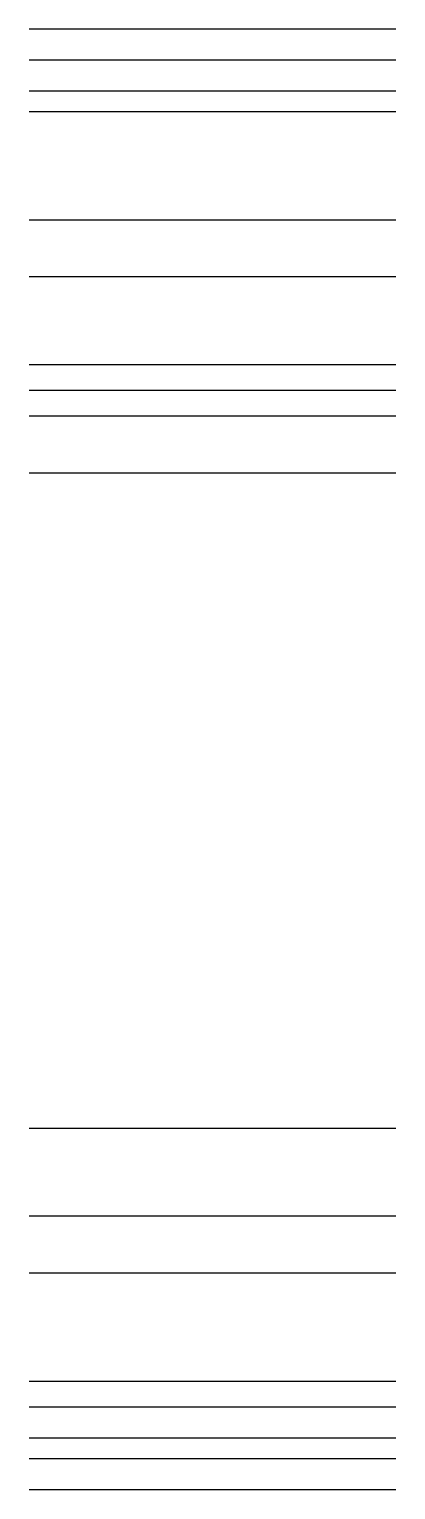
# Model space of a CAD drawing. Extents: x -6836 to 13740, y -142 to 3166.
# Drawn here: x 10317 to 10423.5, y 657 to 1081.5 of the extents above; entities that cross this region are included whole.
import ezdxf

# ---------------------------------------------------------------- set-up
doc = ezdxf.new("R2010")
doc.units = 0
doc.header["$LTSCALE"] = 18
doc.header["$MEASUREMENT"] = 0

msp = doc.modelspace()

# ---------------------------------------------------------------- linework, layer by layer
at = {"layer": 'DEFPOINTS'}
for p, q in [((10423.5, 1081.5), (10317, 1081.5)), ((10423.5, 1072.5), (10317, 1072.5)), ((10423.5, 1063.5), (10317, 1063.5)), ((10423.5, 1057.5), (10317, 1057.5)), ((10423.5, 1026), (10317, 1026)), ((10423.5, 1009.5), (10317, 1009.5)), ((10423.5, 984), (10317, 984)), ((10423.5, 976.5), (10317, 976.5)), ((10423.5, 969), (10317, 969)), ((10423.5, 952.5), (10317, 952.5)), ((10423.5, 762), (10317, 762)), ((10423.5, 736.5), (10317, 736.5)), ((10423.5, 720), (10317, 720)), ((10423.5, 688.5), (10317, 688.5)), ((10423.5, 681), (10317, 681)), ((10423.5, 672), (10317, 672)), ((10423.5, 666), (10317, 666)), ((10423.5, 657), (10317, 657))]:
    msp.add_line(p, q, dxfattribs=at)

doc.saveas('drawing.dxf')
